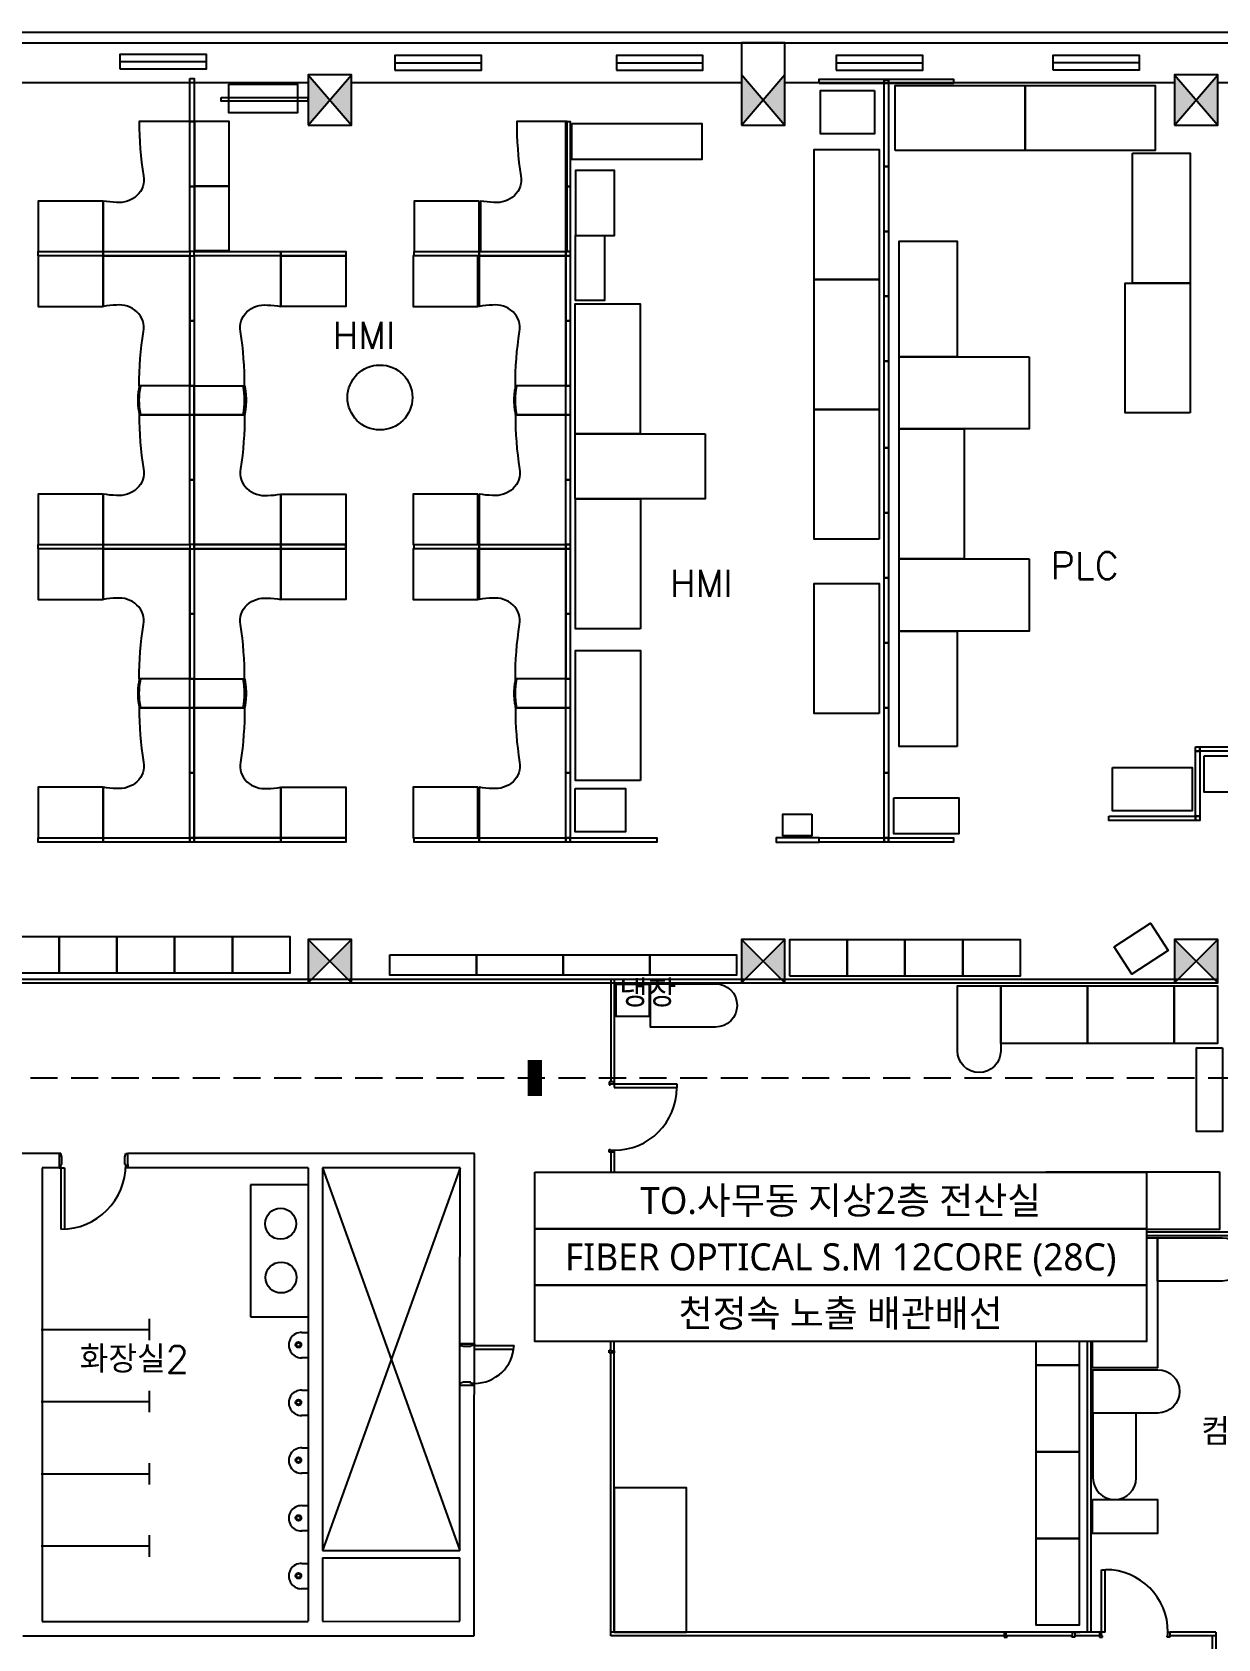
# Model space of a CAD drawing. Header units: millimetres. Extents: x -126150 to 252300, y 0 to 89100.
# Drawn here: x 193083 to 209506, y 40906 to 63165 of the extents above; entities that cross this region are included whole.
import ezdxf
from ezdxf.enums import TextEntityAlignment as Align
from ezdxf.xclip import XClip

# ---------------------------------------------------------------- set-up
doc = ezdxf.new("R2010")
doc.units = ezdxf.units.MM
doc.header["$LTSCALE"] = 1500
doc.header["$XCLIPFRAME"] = 0
doc.linetypes.add('CEN', pattern=[62, 60, -1, 0, -1])
doc.linetypes.add('HIDDEN', pattern=[0.375, 0.25, -0.125])
for name, color, linetype in [('3131$0$SYM', 3, 'Continuous'), ('arch', 8, 'Continuous'), ('REV', 1, 'Continuous'), ('S2', 4, 'HIDDEN'), ('SYM', 3, 'Continuous'), ('XREF', 7, 'CEN')]:
    doc.layers.add(name, color=color, linetype=linetype)
doc.styles.add('arch', font='romans.shx', dxfattribs={"bigfont": 'GHS.SHX'})
doc.styles.add('GHS', font='malgun.ttf')

# ---------------------------------------------------------------- blocks, each defined once
blk = doc.blocks.new('문틀3')
at = {"color": 0}
for p, q in [((-15, 32), (-15, -38)), ((13, 32), (-15, 32)), ((13, -18), (13, 32)), ((-15, -38), (25, -38)), ((25, -18), (13, -18)), ((25, -38), (25, -18))]:
    blk.add_line(p, q, dxfattribs=at)
blk = doc.blocks.new('XR-사무동', base_point=(461, 408.4))
at = {"layer": 'arch'}
h = blk.add_hatch(color=256, dxfattribs=at)
h.dxf.hatch_style = 1
h.paths.add_polyline_path([(179731.1, 58724.7), (180031.1, 59074.7), (179731.1, 59424.7)])
h.paths.add_polyline_path([(180031.1, 59074.7), (180331.1, 58724.7), (180331.1, 59424.7)])
h = blk.add_hatch(color=256, dxfattribs=at)
h.dxf.hatch_style = 1
h.paths.add_polyline_path([(185731.1, 58727.7), (186031.1, 59077.7), (185731.1, 59427.7)])
h.paths.add_polyline_path([(186031.1, 59077.7), (186331.1, 58727.7), (186331.1, 59427.7)])
h = blk.add_hatch(color=256, dxfattribs=at)
h.dxf.hatch_style = 1
h.paths.add_polyline_path([(191731.1, 58724.7), (192031.1, 59074.7), (191731.1, 59424.7)])
h.paths.add_polyline_path([(192031.1, 59074.7), (192331.1, 58724.7), (192331.1, 59424.7)])
h = blk.add_hatch(color=256, dxfattribs=at)
h.dxf.hatch_style = 1
h.paths.add_polyline_path([(180331.1, 47444.7), (180031.1, 47144.7), (180331.1, 46844.7)])
h.paths.add_polyline_path([(179731.1, 47444.7), (179731.1, 46844.7), (180031.1, 47144.7)])
h = blk.add_hatch(color=256, dxfattribs=at)
h.dxf.hatch_style = 1
h.paths.add_polyline_path([(186331.5, 47445.1), (186031.5, 47145.1), (186331.5, 46845.1)])
h.paths.add_polyline_path([(185731.5, 47445.1), (185731.5, 46845.1), (186031.5, 47145.1)])
h = blk.add_hatch(color=256, dxfattribs=at)
h.dxf.hatch_style = 1
h.paths.add_polyline_path([(192331.1, 47444.7), (192031.1, 47144.7), (192331.1, 46844.7)])
h.paths.add_polyline_path([(191731.1, 47444.7), (191731.1, 46844.7), (192031.1, 47144.7)])
for p, q in [((137201.2, 60014.7), (198971.1, 60014.7)), ((137341.1, 59864.7), (198821.1, 59864.7)), ((177124.5, 59606.8), (178324.5, 59606.8)), ((180931.1, 59589.7), (182131.1, 59589.7)), ((183999.6, 59588.9), (185199.6, 59588.9)), ((187044.9, 59589.7), (188244.9, 59589.7)), ((190044.9, 59593), (191244.9, 59593)), ((172831.1, 59314.7), (179731.1, 59314.7)), ((179731.1, 58724.7), (180331.1, 59424.7)), ((179731.1, 59424.7), (180331.1, 58724.7)), ((180331.1, 59314.7), (185731.1, 59314.7)), ((185731.1, 58727.7), (186331.1, 59427.7)), ((185731.1, 59427.7), (186331.1, 58727.7)), ((185731.1, 58727.7), (186331.1, 59427.7)), ((185731.1, 59427.7), (186331.1, 58727.7)), ((186331.1, 59314.7), (191731.1, 59314.7)), ((191731.1, 58724.7), (192331.1, 59424.7)), ((191731.1, 59424.7), (192331.1, 58724.7)), ((192331.1, 59314.7), (197731.1, 59314.7)), ((179731.1, 46844.7), (180331.1, 47444.7)), ((179731.1, 47444.7), (180331.1, 46844.7)), ((185731.1, 46844.7), (186331.1, 47444.7)), ((185731.1, 47444.7), (186331.1, 46844.7)), ((191731.1, 46844.7), (192331.1, 47444.7)), ((191731.1, 47444.7), (192331.1, 46844.7)), ((172151.5, 46894.7), (192331.1, 46894.7)), ((172151.5, 46844.7), (192281.1, 46844.7)), ((183921.1, 46894.7), (183921.1, 45472.7)), ((183971.1, 46894.7), (183971.1, 45394.7)), ((183971.1, 45469.7), (183971.1, 45394.7)), ((183971.1, 45444.7), (184836.1, 45444.7)), ((184836.1, 45444.7), (184836.1, 45389.7)), ((183971.1, 45394.7), (184836.1, 45394.7)), ((176281.1, 44479.9), (172583.4, 44479.9)), ((176281.1, 44479.9), (176281.1, 44279.7)), ((176306.1, 44479.7), (176281.1, 44479.7)), ((176281.1, 44469.7), (176281.1, 44279.7)), ((176321.1, 44429.7), (176306.1, 44479.7)), ((176306.1, 44279.7), (176306.1, 44329.7)), ((176306.1, 44329.7), (176321.1, 44329.7)), ((176321.1, 44329.7), (176321.1, 44429.7)), ((177191.1, 44429.7), (177206.1, 44479.7)), ((177191.1, 44329.7), (177191.1, 44429.7)), ((177206.1, 44329.7), (177191.1, 44329.7)), ((177206.1, 44479.7), (177231.1, 44479.7)), ((177206.1, 44279.7), (177206.1, 44329.7)), ((182033.5, 44479.7), (177231.1, 44479.7)), ((177231.1, 44279.7), (177231.1, 44479.7)), ((177231.1, 44329.7), (177231.1, 44279.7)), ((182031.9, 37798.5), (182033.5, 44479.7)), ((183921.1, 44496.7), (183921.1, 43694.7)), ((183971.1, 44496.7), (183971.1, 43694.7)), ((176045.4, 44279.9), (176045.4, 37996.9)), ((176281.1, 44279.9), (176045.4, 44279.9)), ((176281.1, 44279.7), (176356.1, 44279.7)), ((176306.1, 44279.7), (176306.1, 43429.7)), ((176356.1, 44279.7), (176356.1, 43429.7)), ((177231.1, 44279.7), (177206.1, 44279.7)), ((179731.4, 44279.8), (177231.1, 44279.9)), ((179731.4, 44279.8), (179731.4, 37998.9)), ((179931.4, 44279.8), (179931.4, 38978.9)), ((181835.8, 44279.8), (179931.4, 44279.8)), ((179931.4, 44279.8), (181830.8, 38979.5)), ((181835.8, 44279.7), (179931.4, 38978.9)), ((181833.6, 41820), (181835.8, 44279.8)), ((179731.4, 44044.7), (178931.4, 44044.7)), ((178931.4, 44044.7), (178931.4, 42218.8)), ((183921.1, 41756.7), (183921.1, 43694.7)), ((183971.1, 41744.7), (183971.1, 43694.7)), ((190520.2, 43394.7), (190520.2, 37849.9)), ((190520.2, 43394.7), (194906.4, 43394.7)), ((190520.2, 43344.7), (194984.4, 43344.7)), ((190570.2, 43394.7), (190570.2, 37849.9)), ((177531.4, 41894.3), (177531.4, 42190.6)), ((178931.4, 42218.8), (179731.4, 42218.8)), ((176031.4, 42042.4), (177531.4, 42042.4)), ((179643.2, 42001.6), (179731.4, 42001.6)), ((179731.4, 42001.6), (179731.4, 41573)), ((179731.4, 41650.3), (179637.9, 41650.3)), ((181830.8, 38979.5), (181833.4, 41820)), ((182032.9, 41845.2), (181832.9, 41845.2)), ((181832.9, 41845.2), (182032.9, 41845.2)), ((181832.9, 41820.2), (181832.9, 41845.2)), ((181832.9, 41845.2), (182032.9, 41845.2)), ((181882.9, 41805.2), (181832.9, 41820.2)), ((181834, 41845.2), (182032.9, 41845.2)), ((181982.9, 41805.2), (181882.9, 41805.2)), ((182032.9, 41820.2), (181982.9, 41820.2)), ((181982.9, 41820.2), (181982.9, 41805.2)), ((182032.9, 41845.2), (182032.9, 41820.2)), ((182032.9, 41820.2), (182582.9, 41820.2)), ((182032.9, 41770.2), (182582.9, 41770.2)), ((183921.1, 37799.4), (183921.1, 41716.7)), ((183971.1, 37849.4), (183971.1, 41794.7)), ((183971.1, 41719.7), (183971.1, 41794.7)), ((177531.4, 40894.3), (177531.4, 41190.6)), ((179643.2, 41201.6), (179731.4, 41201.6)), ((181882.9, 41310.2), (181832.9, 41295.2)), ((181832.9, 41295.2), (181832.9, 41270.2)), ((181832.9, 41270.2), (182032.9, 41270.2)), ((181832.9, 41270.2), (182032.9, 41270.2)), ((181982.9, 41310.2), (181882.9, 41310.2)), ((181982.9, 41295.2), (181982.9, 41310.2)), ((182032.9, 41295.2), (181982.9, 41295.2)), ((182032.9, 41270.2), (182032.9, 41295.2)), ((176031.4, 41042.4), (177531.4, 41042.4)), ((179731.4, 40850.3), (179637.9, 40850.3)), ((179643.2, 40401.6), (179731.4, 40401.6)), ((177531.4, 39894.3), (177531.4, 40190.6)), ((176031.4, 40042.4), (177531.4, 40042.4)), ((179731.4, 40050.3), (179637.9, 40050.3)), ((179643.2, 39601.6), (179731.4, 39601.6)), ((177531.4, 38894.3), (177531.4, 39190.6)), ((179731.4, 39250.3), (179637.9, 39250.3)), ((176031.4, 39042.4), (177531.4, 39042.4)), ((179931.4, 38978.9), (181830.8, 38979.5)), ((179643.2, 38801.6), (179731.4, 38801.6)), ((179931.3, 38878.9), (181830.8, 38879.5)), ((179931.3, 38878.9), (179931.4, 37998.9)), ((181830.3, 37998.8), (181830.8, 38879.5)), ((190720.2, 38714.4), (190775.2, 38714.4)), ((190720.2, 37849.4), (190720.2, 38714.4)), ((190770.2, 37849.4), (190770.2, 38714.4)), ((179731.4, 38450.3), (179637.9, 38450.3)), ((176045.4, 37996.9), (179731.4, 37998.2)), ((179931.4, 37998.2), (181830.3, 37998.8)), ((190270.2, 37849.4), (183921.1, 37849.4)), ((190345.2, 37849.4), (190270.2, 37849.4)), ((190570.2, 37849.4), (190270.2, 37849.4)), ((190351.2, 37849.4), (190426.2, 37849.4)), ((190770.2, 37849.4), (190570.2, 37849.4)), ((192301.1, 37849.4), (191668.2, 37849.4)), ((192301.1, 37849.9), (192301.1, 35444.7)), ((175777.8, 37796.4), (182031.9, 37798.5)), ((190308.2, 37799.4), (183921.1, 37799.4)), ((190570.2, 37799.4), (190348.2, 37799.4)), ((190692.2, 37799.4), (190570.2, 37799.4)), ((192301.1, 37799.4), (191668.2, 37799.4)), ((192251.1, 37799.4), (192251.1, 35444.7))]:
    blk.add_line(p, q, dxfattribs=at)
for points in [[(177124.5, 59506.8), (178324.5, 59506.8), (178324.5, 59706.8), (177124.5, 59706.8)], [(180931.1, 59489.7), (182131.1, 59489.7), (182131.1, 59689.7), (180931.1, 59689.7)], [(183999.6, 59488.9), (185199.6, 59488.9), (185199.6, 59688.9), (183999.6, 59688.9)], [(185731.1, 58727.7), (186331.1, 58727.7), (186331.1, 59864.7), (185731.1, 59864.7)], [(185731.1, 58727.7), (186331.1, 58727.7), (186331.1, 59864.7), (185731.1, 59864.7)], [(187044.9, 59489.7), (188244.9, 59489.7), (188244.9, 59689.7), (187044.9, 59689.7)], [(190044.9, 59493), (191244.9, 59493), (191244.9, 59693), (190044.9, 59693)], [(178091.1, 59374.7), (178151.1, 59374.7), (178151.1, 58774.7), (178091.1, 58774.7)], [(178633.6, 59295.4), (179583.6, 59295.4), (179583.6, 58895.4), (178633.6, 58895.4)], [(179731.1, 58724.7), (180331.1, 58724.7), (180331.1, 59424.7), (179731.1, 59424.7)], [(186811.1, 59303.8), (186811.1, 59363.8), (187711.1, 59363.8), (187711.1, 59303.8)], [(187711.1, 59363.8), (187771.1, 59363.8), (187771.1, 59303.8), (187711.1, 59303.8)], [(187771.1, 59354.7), (187771.1, 58154.7), (187711.1, 58154.7), (187711.1, 59354.7)], [(187771.1, 59303.8), (187771.1, 59363.8), (188671.1, 59363.8), (188671.1, 59303.8)], [(187862.4, 58376.5), (187862.4, 59276.5), (189662.4, 59276.5), (189662.4, 58376.5)], [(189662.4, 58376.5), (189662.4, 59276.5), (191462.4, 59276.5), (191462.4, 58376.5)], [(191731.1, 58724.7), (192331.1, 58724.7), (192331.1, 59424.7), (191731.1, 59424.7)], [(178524, 59107.7), (179724, 59107.7), (179724, 59057.7), (178524, 59057.7)], [(187575.6, 59204.3), (187575.6, 58604.3), (186825.6, 58604.3), (186825.6, 59204.3)], [(178151.1, 57874.7), (178091.1, 57874.7), (178091.1, 58774.7), (178151.1, 58774.7)], [(178160.7, 58782.9), (178630.7, 58782.9), (178630.7, 57882.9), (178160.7, 57882.9)], [(183361.1, 57874.7), (183301.1, 57874.7), (183301.1, 58774.7), (183361.1, 58774.7)], [(183382.4, 58748.4), (185182.4, 58748.4), (185182.4, 58248.4), (183382.4, 58248.4)], [(187640, 56588.3), (186740, 56588.3), (186740, 58388.3), (187640, 58388.3)], [(191148.3, 58338.9), (191948.3, 58338.9), (191948.3, 56538.9), (191148.3, 56538.9)], [(183433.6, 57195.8), (183973.6, 57195.8), (183973.6, 58095.8), (183433.6, 58095.8)], [(187771.1, 57254.7), (187711.1, 57254.7), (187711.1, 58154.7), (187771.1, 58154.7)], [(178151.1, 56974.7), (178091.1, 56974.7), (178091.1, 57874.7), (178151.1, 57874.7)], [(178160.7, 57882.9), (178630.7, 57882.9), (178630.7, 56982.9), (178160.7, 56982.9)], [(183361.1, 56974.7), (183301.1, 56974.7), (183301.1, 57874.7), (183361.1, 57874.7)], [(176891.1, 57674.7), (175991.1, 57674.7), (175991.1, 56974.7), (176891.1, 56974.7)], [(182101.1, 57674.7), (181201.1, 57674.7), (181201.1, 56974.7), (182101.1, 56974.7)], [(187771.1, 56354.7), (187711.1, 56354.7), (187711.1, 57254.7), (187771.1, 57254.7)], [(183433.6, 57195.8), (183833.6, 57195.8), (183833.6, 56295.8), (183433.6, 56295.8)], [(188718.2, 55518.1), (187918.2, 55518.1), (187918.2, 57118.1), (188718.2, 57118.1)], [(175991.1, 56974.7), (176891.1, 56974.7), (176891.1, 56914.7), (175991.1, 56914.7)], [(176891.1, 56914.7), (175991.1, 56914.7), (175991.1, 56214.7), (176891.1, 56214.7)], [(176891.1, 56974.7), (178091.1, 56974.7), (178091.1, 56914.7), (176891.1, 56914.7)], [(178151.1, 56014.7), (178091.1, 56014.7), (178091.1, 56914.7), (178151.1, 56914.7)], [(178151.1, 56974.7), (179351.1, 56974.7), (179351.1, 56914.7), (178151.1, 56914.7)], [(178151.1, 56974.7), (179351.1, 56974.7), (179351.1, 56914.7), (178151.1, 56914.7)], [(179351.1, 56974.7), (180251.1, 56974.7), (180251.1, 56914.7), (179351.1, 56914.7)], [(179351.1, 56974.7), (180251.1, 56974.7), (180251.1, 56914.7), (179351.1, 56914.7)], [(179351.1, 56914.7), (180251.1, 56914.7), (180251.1, 56214.7), (179351.1, 56214.7)], [(182083.1, 56914.7), (181183.1, 56914.7), (181183.1, 56214.7), (182083.1, 56214.7)], [(181201.1, 56974.7), (182101.1, 56974.7), (182101.1, 56914.7), (181201.1, 56914.7)], [(182101.1, 56974.7), (183301.1, 56974.7), (183301.1, 56914.7), (182101.1, 56914.7)], [(183301.1, 56974.7), (183361.1, 56974.7), (183361.1, 56914.7), (183301.1, 56914.7)], [(183361.1, 56014.7), (183301.1, 56014.7), (183301.1, 56914.7), (183361.1, 56914.7)], [(187640, 54788.3), (186740, 54788.3), (186740, 56588.3), (187640, 56588.3)], [(191948.3, 54738.9), (191048.3, 54738.9), (191048.3, 56538.9), (191948.3, 56538.9)], [(187771.1, 55454.7), (187711.1, 55454.7), (187711.1, 56354.7), (187771.1, 56354.7)], [(184329.8, 54449.2), (183429.8, 54449.2), (183429.8, 56249.2), (184329.8, 56249.2)], [(178151.1, 55114.7), (178091.1, 55114.7), (178091.1, 56014.7), (178151.1, 56014.7)], [(183361.1, 55114.7), (183301.1, 55114.7), (183301.1, 56014.7), (183361.1, 56014.7)], [(187771.1, 55454.7), (187771.1, 54254.7), (187711.1, 54254.7), (187711.1, 55454.7)], [(189718.2, 55518.1), (189718.2, 54518.1), (187918.2, 54518.1), (187918.2, 55518.1)], [(178151.1, 54714.7), (178091.1, 54714.7), (178091.1, 55114.7), (178151.1, 55114.7)], [(183361.1, 54714.7), (183301.1, 54714.7), (183301.1, 55114.7), (183361.1, 55114.7)], [(187640, 52988.3), (186740, 52988.3), (186740, 54788.3), (187640, 54788.3)], [(178151.1, 53814.7), (178091.1, 53814.7), (178091.1, 54714.7), (178151.1, 54714.7)], [(183361.1, 53814.7), (183301.1, 53814.7), (183301.1, 54714.7), (183361.1, 54714.7)], [(185229.8, 54449.2), (185229.8, 53549.2), (183429.8, 53549.2), (183429.8, 54449.2)], [(188818.2, 52718.1), (187918.2, 52718.1), (187918.2, 54518.1), (188818.2, 54518.1)], [(187771.1, 53354.7), (187711.1, 53354.7), (187711.1, 54254.7), (187771.1, 54254.7)], [(178151.1, 52914.7), (178091.1, 52914.7), (178091.1, 53814.7), (178151.1, 53814.7)], [(183361.1, 52914.7), (183301.1, 52914.7), (183301.1, 53814.7), (183361.1, 53814.7)], [(176891.1, 53614.7), (175991.1, 53614.7), (175991.1, 52914.7), (176891.1, 52914.7)], [(179351.1, 53614.7), (180251.1, 53614.7), (180251.1, 52914.7), (179351.1, 52914.7)], [(182083.1, 53614.7), (181183.1, 53614.7), (181183.1, 52914.7), (182083.1, 52914.7)], [(184335.1, 51749.2), (183435.1, 51749.2), (183435.1, 53549.2), (184335.1, 53549.2)], [(187771.1, 52454.7), (187711.1, 52454.7), (187711.1, 53354.7), (187771.1, 53354.7)], [(175991.1, 52914.7), (176891.1, 52914.7), (176891.1, 52854.7), (175991.1, 52854.7)], [(176891.1, 52854.7), (175991.1, 52854.7), (175991.1, 52154.7), (176891.1, 52154.7)], [(176891.1, 52914.7), (178091.1, 52914.7), (178091.1, 52854.7), (176891.1, 52854.7)], [(178151.1, 51954.7), (178091.1, 51954.7), (178091.1, 52854.7), (178151.1, 52854.7)], [(178151.1, 52854.7), (179351.1, 52854.7), (179351.1, 52914.7), (178151.1, 52914.7)], [(178151.1, 52914.7), (179351.1, 52914.7), (179351.1, 52854.7), (178151.1, 52854.7)], [(179351.1, 52854.7), (180251.1, 52854.7), (180251.1, 52914.7), (179351.1, 52914.7)], [(179351.1, 52914.7), (180251.1, 52914.7), (180251.1, 52854.7), (179351.1, 52854.7)], [(179351.1, 52854.7), (180251.1, 52854.7), (180251.1, 52154.7), (179351.1, 52154.7)], [(182083.1, 52854.7), (181183.1, 52854.7), (181183.1, 52154.7), (182083.1, 52154.7)], [(181201.1, 52914.7), (182101.1, 52914.7), (182101.1, 52854.7), (181201.1, 52854.7)], [(182101.1, 52914.7), (183301.1, 52914.7), (183301.1, 52854.7), (182101.1, 52854.7)], [(183301.1, 52914.7), (183361.1, 52914.7), (183361.1, 52854.7), (183301.1, 52854.7)], [(183361.1, 51954.7), (183301.1, 51954.7), (183301.1, 52854.7), (183361.1, 52854.7)], [(189718.2, 52718.1), (189718.2, 51718.1), (187918.2, 51718.1), (187918.2, 52718.1)], [(187640, 50577.7), (186740, 50577.7), (186740, 52377.7), (187640, 52377.7)], [(187771.1, 51554.7), (187711.1, 51554.7), (187711.1, 52454.7), (187771.1, 52454.7)], [(178151.1, 51054.7), (178091.1, 51054.7), (178091.1, 51954.7), (178151.1, 51954.7)], [(183361.1, 51054.7), (183301.1, 51054.7), (183301.1, 51954.7), (183361.1, 51954.7)], [(188718.2, 50118.1), (187918.2, 50118.1), (187918.2, 51718.1), (188718.2, 51718.1)], [(184335.1, 49646.7), (183435.1, 49646.7), (183435.1, 51446.7), (184335.1, 51446.7)], [(187771.1, 50654.7), (187711.1, 50654.7), (187711.1, 51554.7), (187771.1, 51554.7)], [(178151.1, 50654.7), (178091.1, 50654.7), (178091.1, 51054.7), (178151.1, 51054.7)], [(183361.1, 50654.7), (183301.1, 50654.7), (183301.1, 51054.7), (183361.1, 51054.7)], [(178151.1, 49754.7), (178091.1, 49754.7), (178091.1, 50654.7), (178151.1, 50654.7)], [(183361.1, 49754.7), (183301.1, 49754.7), (183301.1, 50654.7), (183361.1, 50654.7)], [(187771.1, 49754.7), (187711.1, 49754.7), (187711.1, 50654.7), (187771.1, 50654.7)], [(192021, 50114.7), (192081, 50114.7), (192081, 50054.7), (192021, 50054.7)], [(192081, 50114.7), (193281, 50114.7), (193281, 50054.7), (192081, 50054.7)], [(192081, 49154.7), (192021, 49154.7), (192021, 50054.7), (192081, 50054.7)], [(192140.6, 49986.8), (193040.6, 49986.8), (193040.6, 49486.8), (192140.6, 49486.8)], [(178091.1, 49754.7), (178151.1, 49754.7), (178151.1, 48854.7), (178091.1, 48854.7)], [(183301.1, 49754.7), (183361.1, 49754.7), (183361.1, 48854.7), (183301.1, 48854.7)], [(187771.1, 48854.7), (187711.1, 48854.7), (187711.1, 49754.7), (187771.1, 49754.7)], [(190873, 49825.7), (191973, 49825.7), (191973, 49225.7), (190873, 49225.7)], [(176891.1, 49554.7), (175991.1, 49554.7), (175991.1, 48854.7), (176891.1, 48854.7)], [(179351.1, 49554.7), (180251.1, 49554.7), (180251.1, 48854.7), (179351.1, 48854.7)], [(182083.1, 49554.7), (181183.1, 49554.7), (181183.1, 48854.7), (182083.1, 48854.7)], [(183428.6, 49537.8), (184128.6, 49537.8), (184128.6, 48937.8), (183428.6, 48937.8)], [(187844, 49408), (188744, 49408), (188744, 48908), (187844, 48908)], [(186705.3, 49180.5), (186705.3, 48880.5), (186305.3, 48880.5), (186305.3, 49180.5)], [(190821, 49154.7), (192021, 49154.7), (192021, 49094.7), (190821, 49094.7)], [(192021, 49154.7), (192081, 49154.7), (192081, 49094.7), (192021, 49094.7)], [(175991.1, 48854.7), (176891.1, 48854.7), (176891.1, 48794.7), (175991.1, 48794.7)], [(176891.1, 48854.7), (178091.1, 48854.7), (178091.1, 48794.7), (176891.1, 48794.7)], [(178091.1, 48854.7), (178151.1, 48854.7), (178151.1, 48794.7), (178091.1, 48794.7)], [(178151.1, 48854.7), (179351.1, 48854.7), (179351.1, 48794.7), (178151.1, 48794.7)], [(179351.1, 48854.7), (180251.1, 48854.7), (180251.1, 48794.7), (179351.1, 48794.7)], [(181201.1, 48854.7), (182101.1, 48854.7), (182101.1, 48794.7), (181201.1, 48794.7)], [(182101.1, 48854.7), (183301.1, 48854.7), (183301.1, 48794.7), (182101.1, 48794.7)], [(183301.1, 48854.7), (183361.1, 48854.7), (183361.1, 48794.7), (183301.1, 48794.7)], [(183361.1, 48854.7), (184561.1, 48854.7), (184561.1, 48794.7), (183361.1, 48794.7)], [(186811.1, 48854.7), (186211.1, 48854.7), (186211.1, 48794.7), (186811.1, 48794.7)], [(186811.1, 48854.7), (187711.1, 48854.7), (187711.1, 48794.7), (186811.1, 48794.7)], [(187711.1, 48854.7), (187771.1, 48854.7), (187771.1, 48794.7), (187711.1, 48794.7)], [(187771.1, 48854.7), (188671.1, 48854.7), (188671.1, 48794.7), (187771.1, 48794.7)], [(190894.4, 47340.7), (191396, 47670), (191643, 47293.9), (191141.4, 46964.5)], [(175480.8, 46981.1), (176280.8, 46981.1), (176280.8, 47481.1), (175480.8, 47481.1)], [(176280.8, 46981.1), (177080.8, 46981.1), (177080.8, 47481.1), (176280.8, 47481.1)], [(177080.8, 46981.1), (177880.8, 46981.1), (177880.8, 47481.1), (177080.8, 47481.1)], [(177880.8, 46981.1), (178680.8, 46981.1), (178680.8, 47481.1), (177880.8, 47481.1)], [(178680.8, 46981.1), (179480.8, 46981.1), (179480.8, 47481.1), (178680.8, 47481.1)], [(179731.1, 46844.7), (180331.1, 46844.7), (180331.1, 47444.7), (179731.1, 47444.7)], [(185731.1, 46844.7), (186331.1, 46844.7), (186331.1, 47444.7), (185731.1, 47444.7)], [(186397, 46941.6), (187197, 46941.6), (187197, 47441.6), (186397, 47441.6)], [(187197, 46941.6), (187997, 46941.6), (187997, 47441.6), (187197, 47441.6)], [(187997, 46941.6), (188797, 46941.6), (188797, 47441.6), (187997, 47441.6)], [(188797, 46941.6), (189597, 46941.6), (189597, 47441.6), (188797, 47441.6)], [(191731.1, 46844.7), (192331.1, 46844.7), (192331.1, 47444.7), (191731.1, 47444.7)], [(180862, 47230), (182062, 47230), (182062, 46950), (180862, 46950)], [(182062, 47230), (183262, 47230), (183262, 46950), (182062, 46950)], [(183262, 47230), (184462, 47230), (184462, 46950), (183262, 46950)], [(184462, 47230), (185662, 47230), (185662, 46950), (184462, 46950)], [(183995.5, 46827.5), (184455.5, 46827.5), (184455.5, 46377.5), (183995.5, 46377.5)], [(190524.1, 46801.6), (190524.1, 46001.6), (189324.1, 46001.6), (189324.1, 46801.6)], [(191724.1, 46801.6), (191724.1, 46001.6), (190524.1, 46001.6), (190524.1, 46801.6)], [(191724.1, 46801.6), (192324.1, 46801.6), (192324.1, 46001.6), (191724.1, 46001.6)], [(192396.1, 45943.2), (192396.1, 44783.2), (192036.1, 44783.2), (192036.1, 45943.2)], [(191152.4, 44225.6), (191152.4, 43425.6), (189952.4, 43425.6), (189952.4, 44225.6)], [(192352.4, 44225.6), (192352.4, 43425.6), (191152.4, 43425.6), (191152.4, 44225.6)], [(190216.5, 43425.6), (190476.5, 43425.6), (190476.5, 42975.6), (190216.5, 42975.6)], [(190594.8, 43312.6), (191494.8, 43312.6), (191494.8, 41512.6), (190594.8, 41512.6)], [(190412.2, 42746.4), (190412.2, 41546.4), (189812.2, 41546.4), (189812.2, 42746.4)], [(190412.2, 41546.4), (190412.2, 40346.4), (189812.2, 40346.4), (189812.2, 41546.4)], [(190412.2, 40346.4), (190412.2, 39146.4), (189812.2, 39146.4), (189812.2, 40346.4)], [(183971.1, 37849.4), (184971.1, 37849.4), (184971.1, 39849.4), (183971.1, 39849.4)], [(190594.1, 39684.7), (191494.1, 39684.7), (191494.1, 39214.7), (190594.1, 39214.7)], [(190412.2, 39146.4), (190412.2, 37946.4), (189812.2, 37946.4), (189812.2, 39146.4)]]:
    blk.add_lwpolyline(points, close=True, dxfattribs=at)
for points in [[(176891.1, 57674.7), (176891.1, 56974.7), (178091.1, 56974.7), (178091.1, 57774.7), (178091.1, 58774.7), (177391.1, 58774.7, 0.0377304), (177447.9, 58023.4, -0.260795), (177358.9, 57751, -0.2165579), (177074, 57656.4, -0.0383422), (176891.1, 57674.7), (176891.1, 56974.7), (176891.1, 57674.7)], [(182119.1, 57674.7), (182119.1, 56974.7), (183319.1, 56974.7), (183319.1, 57774.7), (183319.1, 58774.7), (182619.1, 58774.7, 0.0377304), (182675.9, 58023.4, -0.260795), (182586.9, 57751, -0.2165579), (182302, 57656.4, -0.0383422), (182119.1, 57674.7), (182119.1, 56974.7), (182119.1, 57674.7)], [(176891.1, 56214.7), (176891.1, 56914.7), (178091.1, 56914.7), (178091.1, 56114.7), (178091.1, 55114.7), (177391.1, 55114.7, -0.0377304), (177447.9, 55866.1, 0.260795), (177358.9, 56138.4, 0.2165579), (177074, 56233.1, 0.0383422), (176891.1, 56214.7), (176891.1, 56914.7), (176891.1, 56214.7)], [(179351.1, 56214.7), (179351.1, 56914.7), (178151.1, 56914.7), (178151.1, 56114.7), (178151.1, 55114.7), (178851.1, 55114.7, 0.0377304), (178794.3, 55866.1, -0.260795), (178883.3, 56138.4, -0.2165579), (179168.3, 56233.1, -0.0383422), (179351.1, 56214.7), (179351.1, 56914.7), (179351.1, 56214.7)], [(182101.1, 56214.7), (182101.1, 56914.7), (183301.1, 56914.7), (183301.1, 56114.7), (183301.1, 55114.7), (182601.1, 55114.7, -0.0377304), (182657.9, 55866.1, 0.260795), (182568.9, 56138.4, 0.2165579), (182284, 56233.1, 0.0383422), (182101.1, 56214.7), (182101.1, 56914.7), (182101.1, 56214.7)], [(177373.9, 54989.6, 0.0183557), (177371.1, 54914.7, 0.0183557), (177373.9, 54839.9, 0.0157475), (177383.5, 54762.3, -0.0227286), (177391.1, 54714.7), (178091.1, 54714.7), (178091.1, 55114.7), (177391.1, 55114.7, -0.0227286), (177383.5, 55067.2, 0.0157475), (177373.9, 54989.6)], [(177412, 54714.7, -0.1041833), (177412, 55114.7)], [(178868.4, 54989.6, -0.0183557), (178871.1, 54914.7, -0.0183557), (178868.4, 54839.9, -0.0157475), (178858.8, 54762.3, 0.0227286), (178851.1, 54714.7), (178151.1, 54714.7), (178151.1, 55114.7), (178851.1, 55114.7, 0.0227286), (178858.8, 55067.2, -0.0157475), (178868.4, 54989.6)], [(178830.3, 54714.7, 0.1041833), (178830.3, 55114.7)], [(182583.9, 54989.6, 0.0183557), (182581.1, 54914.7, 0.0183557), (182583.9, 54839.9, 0.0157475), (182593.5, 54762.3, -0.0227286), (182601.1, 54714.7), (183301.1, 54714.7), (183301.1, 55114.7), (182601.1, 55114.7, -0.0227286), (182593.5, 55067.2, 0.0157475), (182583.9, 54989.6)], [(182622, 54714.7, -0.1041833), (182622, 55114.7)], [(176891.1, 53614.7), (176891.1, 52914.7), (178091.1, 52914.7), (178091.1, 53714.7), (178091.1, 54714.7), (177391.1, 54714.7, 0.0377304), (177447.9, 53963.4, -0.260795), (177358.9, 53691, -0.2165579), (177074, 53596.4, -0.0383422), (176891.1, 53614.7), (176891.1, 52914.7), (176891.1, 53614.7)], [(179351.1, 53614.7), (179351.1, 52914.7), (178151.1, 52914.7), (178151.1, 53714.7), (178151.1, 54714.7), (178851.1, 54714.7, -0.0377304), (178794.3, 53963.4, 0.260795), (178883.3, 53691, 0.2165579), (179168.3, 53596.4, 0.0383422), (179351.1, 53614.7), (179351.1, 52914.7), (179351.1, 53614.7)], [(182101.1, 53614.7), (182101.1, 52914.7), (183301.1, 52914.7), (183301.1, 53714.7), (183301.1, 54714.7), (182601.1, 54714.7, 0.0377304), (182657.9, 53963.4, -0.260795), (182568.9, 53691, -0.2165579), (182284, 53596.4, -0.0383422), (182101.1, 53614.7), (182101.1, 52914.7), (182101.1, 53614.7)], [(176891.1, 52154.7), (176891.1, 52854.7), (178091.1, 52854.7), (178091.1, 52054.7), (178091.1, 51054.7), (177391.1, 51054.7, -0.0377304), (177447.9, 51806.1, 0.260795), (177358.9, 52078.4, 0.2165579), (177074, 52173.1, 0.0383422), (176891.1, 52154.7), (176891.1, 52854.7), (176891.1, 52154.7)], [(179351.1, 52154.7), (179351.1, 52854.7), (178151.1, 52854.7), (178151.1, 52054.7), (178151.1, 51054.7), (178851.1, 51054.7, 0.0377304), (178794.3, 51806.1, -0.260795), (178883.3, 52078.4, -0.2165579), (179168.3, 52173.1, -0.0383422), (179351.1, 52154.7), (179351.1, 52854.7), (179351.1, 52154.7)], [(182101.1, 52154.7), (182101.1, 52854.7), (183301.1, 52854.7), (183301.1, 52054.7), (183301.1, 51054.7), (182601.1, 51054.7, -0.0377304), (182657.9, 51806.1, 0.260795), (182568.9, 52078.4, 0.2165579), (182284, 52173.1, 0.0383422), (182101.1, 52154.7), (182101.1, 52854.7), (182101.1, 52154.7)], [(177373.9, 50929.6, 0.0183557), (177371.1, 50854.7, 0.0183557), (177373.9, 50779.9, 0.0157475), (177383.5, 50702.3, -0.0227286), (177391.1, 50654.7), (178091.1, 50654.7), (178091.1, 51054.7), (177391.1, 51054.7, -0.0227286), (177383.5, 51007.2, 0.0157475), (177373.9, 50929.6)], [(177412, 50654.7, -0.1041833), (177412, 51054.7)], [(178868.4, 50929.6, -0.0183557), (178871.1, 50854.7, -0.0183557), (178868.4, 50779.9, -0.0157475), (178858.8, 50702.3, 0.0227286), (178851.1, 50654.7), (178151.1, 50654.7), (178151.1, 51054.7), (178851.1, 51054.7, 0.0227286), (178858.8, 51007.2, -0.0157475), (178868.4, 50929.6)], [(178830.3, 50654.7, 0.1041833), (178830.3, 51054.7)], [(182583.9, 50929.6, 0.0183557), (182581.1, 50854.7, 0.0183557), (182583.9, 50779.9, 0.0157475), (182593.5, 50702.3, -0.0227286), (182601.1, 50654.7), (183301.1, 50654.7), (183301.1, 51054.7), (182601.1, 51054.7, -0.0227286), (182593.5, 51007.2, 0.0157475), (182583.9, 50929.6)], [(182622, 50654.7, -0.1041833), (182622, 51054.7)], [(176891.1, 49554.7), (176891.1, 48854.7), (178091.1, 48854.7), (178091.1, 49654.7), (178091.1, 50654.7), (177391.1, 50654.7, 0.0377304), (177447.9, 49903.4, -0.260795), (177358.9, 49631, -0.2165579), (177074, 49536.4, -0.0383422), (176891.1, 49554.7), (176891.1, 48854.7), (176891.1, 49554.7)], [(179351.1, 49554.7), (179351.1, 48854.7), (178151.1, 48854.7), (178151.1, 49654.7), (178151.1, 50654.7), (178851.1, 50654.7, -0.0377304), (178794.3, 49903.4, 0.260795), (178883.3, 49631, 0.2165579), (179168.3, 49536.4, 0.0383422), (179351.1, 49554.7), (179351.1, 48854.7), (179351.1, 49554.7)], [(182101.1, 49554.7), (182101.1, 48854.7), (183301.1, 48854.7), (183301.1, 49654.7), (183301.1, 50654.7), (182601.1, 50654.7, 0.0377304), (182657.9, 49903.4, -0.260795), (182568.9, 49631, -0.2165579), (182284, 49536.4, -0.0383422), (182101.1, 49554.7), (182101.1, 48854.7), (182101.1, 49554.7)]]:
    blk.add_lwpolyline(points, format="xyb", dxfattribs=at)
for points in [[(185371.6, 46231.8), (184471.6, 46231.8), (184471.6, 46831.8), (185371.6, 46831.8, -1)], [(188724.1, 45901.6), (188724.1, 46801.6), (189324.1, 46801.6), (189324.1, 45901.6, -1)], [(192394.8, 42712.6), (191494.8, 42712.6), (191494.8, 43312.6), (192394.8, 43312.6, -1)], [(191501.5, 40884.7), (190601.5, 40884.7), (190601.5, 41484.7), (191501.5, 41484.7, -1)], [(191201.5, 39984.7), (191201.5, 40884.7), (190601.5, 40884.7), (190601.5, 39984.7, 1)]]:
    blk.add_lwpolyline(points, format="xyb", close=True, dxfattribs=at)
for centre, radius in [((180725.5, 54953.3), 450), ((179349.3, 43506.8), 214.5), ((179356.7, 42761.9), 214.5), ((179595.5, 41831), 40.2), ((179595.5, 41831), 26.3), ((179595.5, 41031), 40.2), ((179595.5, 41031), 26.3), ((179595.5, 40231), 40.2), ((179595.5, 40231), 26.3), ((179595.5, 39431), 40.2), ((179595.5, 39431), 26.3), ((179595.5, 38631), 40.2), ((179595.5, 38631), 26.3)]:
    blk.add_circle(centre, radius, dxfattribs=at)
for centre, radius, start, end in [((183971.1, 45389.7), 865, 270, 0), ((176306.1, 44329.7), 900, 270, 0), ((179637.4, 41826), 175.7, 88.09913, 271.26328), ((182032.9, 41845.2), 550, 270, 357.39475), ((179637.4, 41026), 175.7, 88.09913, 271.26328), ((179637.4, 40226), 175.7, 88.09913, 271.26328), ((179637.4, 39426), 175.7, 88.09913, 271.26328), ((179637.4, 38626), 175.7, 88.09913, 271.26328), ((190775.2, 37849.4), 865, 0, 90)]:
    blk.add_arc(centre, radius, start, end, dxfattribs=at)
for p, rotation in [((183938.8, 45457.4), 270), ((183938.8, 42677.4), 269.9999999999999)]:
    blk.add_blockref('문틀3', p, dxfattribs=dict(at, rotation=rotation))
at = {"layer": 'arch', "xscale": -1}
for p, rotation in [((183938.8, 44512.1), 270.0000000000001), ((183938.8, 41732.1), 270)]:
    blk.add_blockref('문틀3', p, dxfattribs=dict(at, rotation=rotation))
at = {"layer": 'arch'}
for p in [(189387.6, 37817), (190707.6, 37817)]:
    blk.add_blockref('문틀3', p, dxfattribs=at)
at = {"layer": 'arch', "xscale": -1}
for p in [(190332.9, 37817), (191652.9, 37817)]:
    blk.add_blockref('문틀3', p, dxfattribs=at)
at = {"layer": 'arch', "style": 'arch'}
for s, p in [('HMI', (180068.9, 55626.7)), ('PLC', (190012.3, 52435.6)), ('HMI', (184741.8, 52192.3)), ('냉장', (184037.6, 46512.7)), ('시작실 1', (185835.7, 42281.8)), ('화장실2', (176566.8, 41440.7)), ('컴네트', (192101.1, 40437.7))]:
    blk.add_text(s, height=375, dxfattribs=at).set_placement(p)

msp = doc.modelspace()

# ---------------------------------------------------------------- linework, layer by layer
at = {"layer": '3131$0$SYM', "color": 6}
msp.add_lwpolyline([(200044.1, 48924.7, 200, 200, 0), (200044.1, 48424.7, 0, 0, 0), (200044.1, 47369.6, 0, 0, 0)], format="xyseb", dxfattribs=at)
at = {"layer": 'S2'}
msp.add_line((214246.1, 48674.7), (185842.1, 48674.7), dxfattribs=at)
at = {"layer": 'SYM', "color": 6}
msp.add_lwpolyline([(200044.1, 47369.6), (208519.9, 47369.6), (208519.9, 46588.3), (200044.1, 46588.3)], close=True, dxfattribs=at)

# ---------------------------------------------------------------- block references
at = {"layer": 'XREF'}
ref = msp.add_blockref('XR-사무동', (17636, 3558.4), dxfattribs=at)
XClip(ref).set_block_clipping_path([(122959.57041176, 7987.6163593146), (212271.3042388193, 71918.024120137)])

# ---------------------------------------------------------------- next in the draw order: wipeouts: each hides what was drawn before it
msp.add_wipeout([(200044.1, 47369.6), (208519.9, 47369.6), (208519.9, 46588.3), (200044.1, 46588.3)]).dxf.layer = 'REV'

# ---------------------------------------------------------------- next in the draw order: linework, layer by layer
at = {"layer": 'SYM', "color": 6}
for points in [[(200044.1, 47369.6), (208519.9, 47369.6), (208519.9, 46588.3), (200044.1, 46588.3)], [(200044.1, 46588.3), (208519.9, 46588.3), (208519.9, 45807.1), (200044.1, 45807.1)]]:
    msp.add_lwpolyline(points, close=True, dxfattribs=at)

# ---------------------------------------------------------------- next in the draw order: texts
at = {"layer": 'SYM', "style": 'GHS'}
msp.add_text('TO.사무동 지상2층 전산실', height=375, dxfattribs=at).set_placement((204282, 46979), align=Align.MIDDLE_CENTER)

# ---------------------------------------------------------------- next in the draw order: wipeouts: each hides what was drawn before it
msp.add_wipeout([(200044.1, 46588.3), (208519.9, 46588.3), (208519.9, 45807.1), (200044.1, 45807.1)]).dxf.layer = 'REV'

# ---------------------------------------------------------------- next in the draw order: linework, layer by layer
at = {"layer": 'SYM', "color": 6}
for points in [[(200044.1, 46588.3), (208519.9, 46588.3), (208519.9, 45807.1), (200044.1, 45807.1)], [(200044.1, 45807.1), (208519.9, 45807.1), (208519.9, 45025.8), (200044.1, 45025.8)]]:
    msp.add_lwpolyline(points, close=True, dxfattribs=at)

# ---------------------------------------------------------------- next in the draw order: texts
at = {"layer": 'SYM', "style": 'GHS'}
msp.add_text('FIBER OPTICAL S.M 12CORE (28C)', height=375, dxfattribs=at).set_placement((204282, 46197.7), align=Align.MIDDLE_CENTER)

# ---------------------------------------------------------------- next in the draw order: wipeouts: each hides what was drawn before it
msp.add_wipeout([(200044.1, 45807.1), (208519.9, 45807.1), (208519.9, 45025.8), (200044.1, 45025.8)]).dxf.layer = 'REV'

# ---------------------------------------------------------------- next in the draw order: linework, layer by layer
at = {"layer": 'SYM', "color": 6}
msp.add_lwpolyline([(200044.1, 45807.1), (208519.9, 45807.1), (208519.9, 45025.8), (200044.1, 45025.8)], close=True, dxfattribs=at)

# ---------------------------------------------------------------- next in the draw order: texts
at = {"layer": 'SYM', "style": 'GHS'}
msp.add_text('천정속 노출 배관배선', height=375, dxfattribs=at).set_placement((204282, 45416.4), align=Align.MIDDLE_CENTER)

doc.saveas('drawing.dxf')
